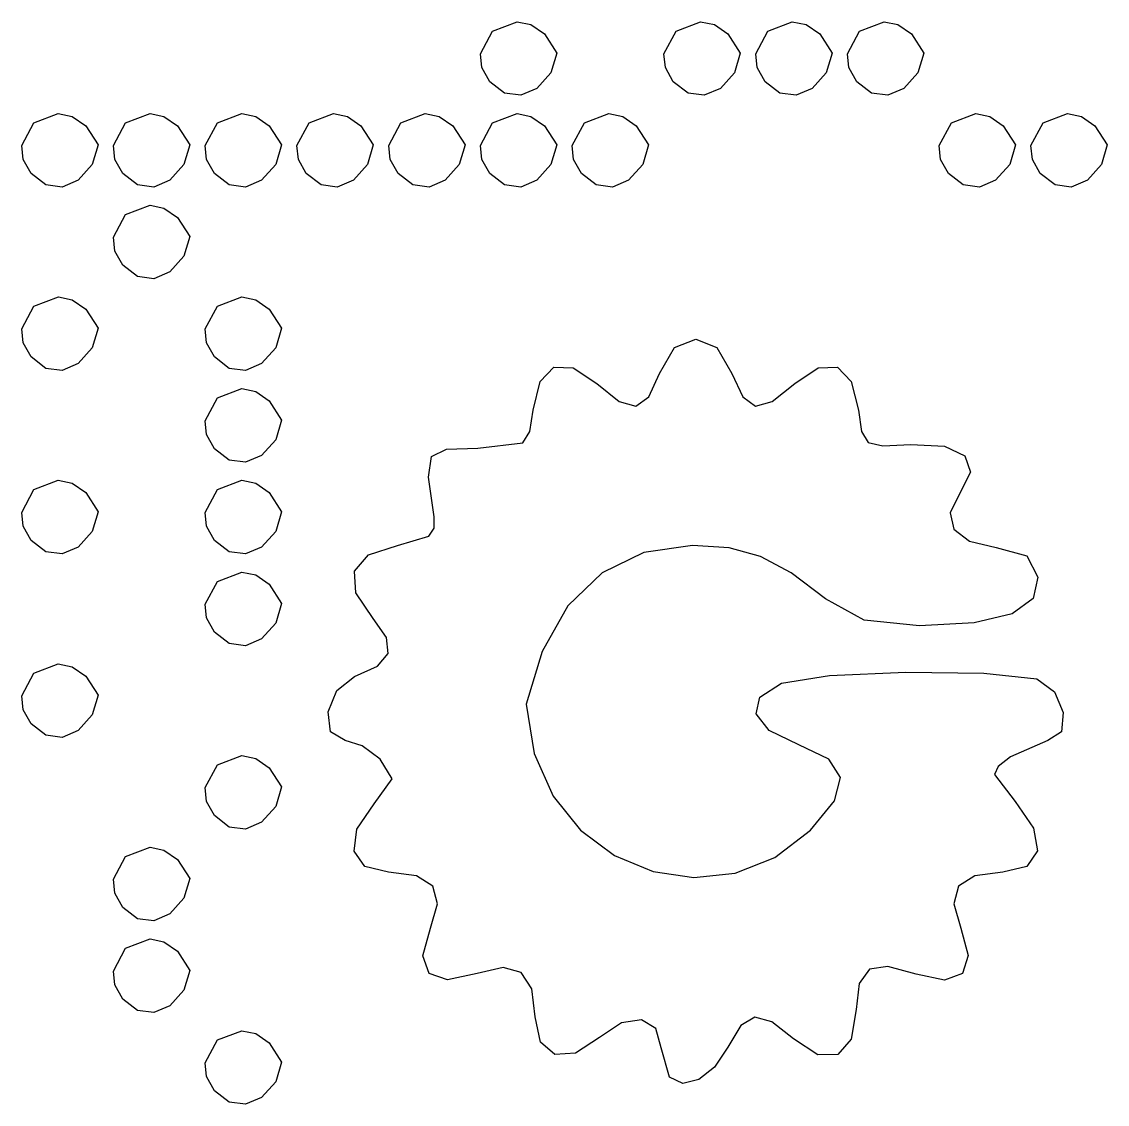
# Model space of a CAD drawing. Extents: x -13.9 to 69.6, y -29.8 to 53.7.
# Drawn here: x 11 to 37.71, y 2.16 to 28.81 of the extents above; entities that cross this region are included whole.
import ezdxf

# ---------------------------------------------------------------- set-up
doc = ezdxf.new("R2010")
doc.units = 0

msp = doc.modelspace()

# ---------------------------------------------------------------- linework, layer by layer
at = {"layer": 'Image'}
for p, q in [((22.587835, 28.578363), (23.18906, 28.807643)), ((23.18906, 28.807643), (23.531242, 28.735656)), ((23.531242, 28.735656), (23.86302, 28.50586)), ((27.103385, 28.578363), (27.70461, 28.807643)), ((27.70461, 28.807643), (28.046792, 28.735656)), ((28.046792, 28.735656), (28.37857, 28.50586)), ((29.361165, 28.578363), (29.96239, 28.807643)), ((29.96239, 28.807643), (30.304572, 28.735656)), ((30.304572, 28.735656), (30.63635, 28.50586)), ((31.618945, 28.578363), (32.22017, 28.807643)), ((32.22017, 28.807643), (32.562352, 28.735656)), ((32.562352, 28.735656), (32.89413, 28.50586)), ((22.288045, 28.018361), (22.587835, 28.578363)), ((23.86302, 28.50586), (24.166332, 28.034118)), ((26.803595, 28.018361), (27.103385, 28.578363)), ((28.37857, 28.50586), (28.681882, 28.034118)), ((29.061375, 28.018361), (29.361165, 28.578363)), ((30.63635, 28.50586), (30.939662, 28.034118)), ((31.319155, 28.018361), (31.618945, 28.578363)), ((32.89413, 28.50586), (33.197442, 28.034118)), ((22.322657, 27.676947), (22.288045, 28.018361)), ((24.166332, 28.034118), (24.022554, 27.550047)), ((26.838207, 27.676947), (26.803595, 28.018361)), ((28.681882, 28.034118), (28.538104, 27.550047)), ((29.095987, 27.676947), (29.061375, 28.018361)), ((30.939662, 28.034118), (30.795884, 27.550047)), ((31.353767, 27.676947), (31.319155, 28.018361)), ((33.197442, 28.034118), (33.053664, 27.550047)), ((22.51839, 27.32798), (22.322657, 27.676947)), ((24.022554, 27.550047), (23.675388, 27.164926)), ((27.03394, 27.32798), (26.838207, 27.676947)), ((28.538104, 27.550047), (28.190938, 27.164926)), ((29.29172, 27.32798), (29.095987, 27.676947)), ((30.795884, 27.550047), (30.448718, 27.164926)), ((31.5495, 27.32798), (31.353767, 27.676947)), ((33.053664, 27.550047), (32.706498, 27.164926)), ((22.518394, 27.327978), (22.51839, 27.32798)), ((22.880596, 27.047587), (22.518394, 27.327978)), ((27.033944, 27.327978), (27.03394, 27.32798)), ((27.396146, 27.047587), (27.033944, 27.327978)), ((29.291724, 27.327978), (29.29172, 27.32798)), ((29.653926, 27.047587), (29.291724, 27.327978)), ((31.549504, 27.327978), (31.5495, 27.32798)), ((31.911706, 27.047587), (31.549504, 27.327978)), ((23.280498, 26.995338), (22.880596, 27.047587)), ((23.675388, 27.164926), (23.280498, 26.995338)), ((27.796048, 26.995338), (27.396146, 27.047587)), ((28.190938, 27.164926), (27.796048, 26.995338)), ((30.053828, 26.995338), (29.653926, 27.047587)), ((30.448718, 27.164926), (30.053828, 26.995338)), ((32.311608, 26.995338), (31.911706, 27.047587)), ((32.706498, 27.164926), (32.311608, 26.995338)), ((11.298945, 26.320583), (11.90017, 26.549863)), ((11.90017, 26.549863), (12.242352, 26.477876)), ((12.242352, 26.477876), (12.57413, 26.24808)), ((13.556725, 26.320583), (14.15795, 26.549863)), ((14.15795, 26.549863), (14.500132, 26.477876)), ((14.500132, 26.477876), (14.83191, 26.24808)), ((15.814505, 26.320583), (16.41573, 26.549863)), ((16.41573, 26.549863), (16.757912, 26.477876)), ((16.757912, 26.477876), (17.08969, 26.24808)), ((18.072285, 26.320583), (18.67351, 26.549863)), ((18.67351, 26.549863), (19.015692, 26.477876)), ((19.015692, 26.477876), (19.34747, 26.24808)), ((20.330065, 26.320583), (20.93129, 26.549863)), ((20.93129, 26.549863), (21.273472, 26.477876)), ((21.273472, 26.477876), (21.60525, 26.24808)), ((22.587845, 26.320583), (23.18907, 26.549863)), ((23.18907, 26.549863), (23.531252, 26.477876)), ((23.531252, 26.477876), (23.86303, 26.24808)), ((24.845625, 26.320583), (25.44685, 26.549863)), ((25.44685, 26.549863), (25.789032, 26.477876)), ((25.789032, 26.477876), (26.12081, 26.24808)), ((33.876725, 26.320583), (34.47795, 26.549863)), ((34.47795, 26.549863), (34.820132, 26.477876)), ((34.820132, 26.477876), (35.15191, 26.24808)), ((36.134505, 26.320583), (36.73573, 26.549863)), ((36.73573, 26.549863), (37.077912, 26.477876)), ((37.077912, 26.477876), (37.40969, 26.24808)), ((10.999155, 25.760581), (11.298945, 26.320583)), ((12.57413, 26.24808), (12.877442, 25.776339)), ((13.256935, 25.760581), (13.556725, 26.320583)), ((14.83191, 26.24808), (15.135222, 25.776339)), ((15.514715, 25.760581), (15.814505, 26.320583)), ((17.08969, 26.24808), (17.393002, 25.776339)), ((17.772495, 25.760581), (18.072285, 26.320583)), ((19.34747, 26.24808), (19.650782, 25.776339)), ((20.030275, 25.760581), (20.330065, 26.320583)), ((21.60525, 26.24808), (21.908562, 25.776339)), ((22.288055, 25.760581), (22.587845, 26.320583)), ((23.86303, 26.24808), (24.166342, 25.776339)), ((24.545835, 25.760581), (24.845625, 26.320583)), ((26.12081, 26.24808), (26.424122, 25.776339)), ((33.576935, 25.760581), (33.876725, 26.320583)), ((35.15191, 26.24808), (35.455222, 25.776339)), ((35.834715, 25.760581), (36.134505, 26.320583)), ((37.40969, 26.24808), (37.713002, 25.776339)), ((11.033767, 25.419167), (10.999155, 25.760581)), ((12.877442, 25.776339), (12.733664, 25.292267)), ((13.291547, 25.419167), (13.256935, 25.760581)), ((15.135222, 25.776339), (14.991444, 25.292267)), ((15.549327, 25.419167), (15.514715, 25.760581)), ((17.393002, 25.776339), (17.249224, 25.292267)), ((17.807107, 25.419167), (17.772495, 25.760581)), ((19.650782, 25.776339), (19.507004, 25.292267)), ((20.064887, 25.419167), (20.030275, 25.760581)), ((21.908562, 25.776339), (21.764784, 25.292267)), ((22.322667, 25.419167), (22.288055, 25.760581)), ((24.166342, 25.776339), (24.022564, 25.292267)), ((24.580447, 25.419167), (24.545835, 25.760581)), ((26.424122, 25.776339), (26.280344, 25.292267)), ((33.611547, 25.419167), (33.576935, 25.760581)), ((35.455222, 25.776339), (35.311444, 25.292267)), ((35.869327, 25.419167), (35.834715, 25.760581)), ((37.713002, 25.776339), (37.569224, 25.292267)), ((11.2295, 25.0702), (11.033767, 25.419167)), ((13.48728, 25.0702), (13.291547, 25.419167)), ((15.74506, 25.0702), (15.549327, 25.419167)), ((18.00284, 25.0702), (17.807107, 25.419167)), ((20.26062, 25.0702), (20.064887, 25.419167)), ((22.5184, 25.0702), (22.322667, 25.419167)), ((24.77618, 25.0702), (24.580447, 25.419167)), ((33.80728, 25.0702), (33.611547, 25.419167)), ((36.06506, 25.0702), (35.869327, 25.419167)), ((12.733664, 25.292267), (12.386498, 24.907146)), ((14.991444, 25.292267), (14.644278, 24.907146)), ((17.249224, 25.292267), (16.902058, 24.907146)), ((19.507004, 25.292267), (19.159838, 24.907146)), ((21.764784, 25.292267), (21.417618, 24.907146)), ((24.022564, 25.292267), (23.675398, 24.907146)), ((26.280344, 25.292267), (25.933178, 24.907146)), ((35.311444, 25.292267), (34.964278, 24.907146)), ((37.569224, 25.292267), (37.222058, 24.907146)), ((11.229504, 25.070198), (11.2295, 25.0702)), ((11.591706, 24.789807), (11.229504, 25.070198)), ((12.386498, 24.907146), (11.991608, 24.737558)), ((13.487284, 25.070198), (13.48728, 25.0702)), ((13.849486, 24.789807), (13.487284, 25.070198)), ((14.644278, 24.907146), (14.249388, 24.737558)), ((15.745064, 25.070198), (15.74506, 25.0702)), ((16.107266, 24.789807), (15.745064, 25.070198)), ((16.902058, 24.907146), (16.507168, 24.737558)), ((18.002844, 25.070198), (18.00284, 25.0702)), ((18.365046, 24.789807), (18.002844, 25.070198)), ((19.159838, 24.907146), (18.764948, 24.737558)), ((20.260624, 25.070198), (20.26062, 25.0702)), ((20.622826, 24.789807), (20.260624, 25.070198)), ((21.417618, 24.907146), (21.022728, 24.737558)), ((22.518404, 25.070198), (22.5184, 25.0702)), ((22.880606, 24.789807), (22.518404, 25.070198)), ((23.675398, 24.907146), (23.280508, 24.737558)), ((24.776184, 25.070198), (24.77618, 25.0702)), ((25.138386, 24.789807), (24.776184, 25.070198)), ((25.933178, 24.907146), (25.538288, 24.737558)), ((33.807284, 25.070198), (33.80728, 25.0702)), ((34.169486, 24.789807), (33.807284, 25.070198)), ((34.964278, 24.907146), (34.569388, 24.737558)), ((36.065064, 25.070198), (36.06506, 25.0702)), ((36.427266, 24.789807), (36.065064, 25.070198)), ((37.222058, 24.907146), (36.827168, 24.737558)), ((11.991608, 24.737558), (11.591706, 24.789807)), ((14.249388, 24.737558), (13.849486, 24.789807)), ((16.507168, 24.737558), (16.107266, 24.789807)), ((18.764948, 24.737558), (18.365046, 24.789807)), ((21.022728, 24.737558), (20.622826, 24.789807)), ((23.280508, 24.737558), (22.880606, 24.789807)), ((25.538288, 24.737558), (25.138386, 24.789807)), ((34.569388, 24.737558), (34.169486, 24.789807)), ((36.827168, 24.737558), (36.427266, 24.789807)), ((13.256985, 23.502801), (13.556775, 24.062803)), ((13.556775, 24.062803), (14.158, 24.292083)), ((14.158, 24.292083), (14.500182, 24.220096)), ((14.500182, 24.220096), (14.83196, 23.9903)), ((14.83196, 23.9903), (15.135272, 23.518558)), ((15.135272, 23.518558), (14.991494, 23.034487)), ((13.291597, 23.161387), (13.256985, 23.502801)), ((13.48733, 22.81242), (13.291597, 23.161387)), ((14.991494, 23.034487), (14.644328, 22.649366)), ((13.487334, 22.812418), (13.48733, 22.81242)), ((13.849536, 22.532027), (13.487334, 22.812418)), ((14.249438, 22.479778), (13.849536, 22.532027)), ((14.644328, 22.649366), (14.249438, 22.479778)), ((11.299045, 21.805023), (11.90027, 22.034303)), ((11.90027, 22.034303), (12.242452, 21.962316)), ((12.242452, 21.962316), (12.57423, 21.73252)), ((15.814595, 21.805023), (16.41582, 22.034303)), ((16.41582, 22.034303), (16.758002, 21.962316)), ((16.758002, 21.962316), (17.08978, 21.73252)), ((10.999255, 21.245021), (11.299045, 21.805023)), ((12.57423, 21.73252), (12.877542, 21.260779)), ((15.514805, 21.245021), (15.814595, 21.805023)), ((17.08978, 21.73252), (17.393092, 21.260779)), ((11.033867, 20.903607), (10.999255, 21.245021)), ((12.877542, 21.260779), (12.733764, 20.776707)), ((15.549417, 20.903607), (15.514805, 21.245021)), ((17.393092, 21.260779), (17.249314, 20.776707)), ((11.2296, 20.55464), (11.033867, 20.903607)), ((15.74515, 20.55464), (15.549417, 20.903607)), ((27.064085, 20.787462), (27.585146, 20.993687)), ((27.585146, 20.993687), (28.106207, 20.787462)), ((12.733764, 20.776707), (12.386598, 20.391586)), ((17.249314, 20.776707), (16.902148, 20.391586)), ((26.696192, 20.147021), (27.064085, 20.787462)), ((28.106207, 20.787462), (28.474099, 20.147021)), ((11.229604, 20.554638), (11.2296, 20.55464)), ((11.591806, 20.274247), (11.229604, 20.554638)), ((12.386598, 20.391586), (11.991708, 20.221998)), ((15.745154, 20.554638), (15.74515, 20.55464)), ((16.107356, 20.274247), (15.745154, 20.554638)), ((16.902148, 20.391586), (16.507258, 20.221998)), ((23.758162, 19.952163), (24.096865, 20.304683)), ((24.096865, 20.304683), (24.569842, 20.291483)), ((30.600451, 20.291482), (31.073427, 20.304684)), ((31.073427, 20.304684), (31.41213, 19.952165)), ((11.991708, 20.221998), (11.591806, 20.274247)), ((16.507258, 20.221998), (16.107356, 20.274247)), ((24.569842, 20.291483), (25.148252, 19.900503)), ((26.428072, 19.571596), (26.696192, 20.147021)), ((28.474099, 20.147021), (28.742217, 19.571595)), ((30.022039, 19.900503), (30.600451, 20.291482)), ((15.814495, 19.547243), (16.41572, 19.776523)), ((16.41572, 19.776523), (16.757902, 19.704536)), ((23.582572, 19.245982), (23.758162, 19.952163)), ((25.148252, 19.900503), (25.704611, 19.456381)), ((29.46568, 19.45638), (30.022039, 19.900503)), ((31.41213, 19.952165), (31.587719, 19.245982)), ((15.514705, 18.987241), (15.814495, 19.547243)), ((16.757902, 19.704536), (17.08968, 19.47474)), ((26.114381, 19.344064), (26.428072, 19.571596)), ((28.742217, 19.571595), (29.055909, 19.344062)), ((17.08968, 19.47474), (17.392992, 19.002998)), ((23.506594, 18.718413), (23.582572, 19.245982)), ((25.704611, 19.456381), (26.114381, 19.344064)), ((29.055909, 19.344062), (29.46568, 19.45638)), ((31.587719, 19.245982), (31.661235, 18.716836)), ((15.549317, 18.645827), (15.514705, 18.987241)), ((17.392992, 19.002998), (17.249214, 18.518927)), ((23.331835, 18.439969), (23.506594, 18.718413)), ((31.661235, 18.716836), (31.825579, 18.449043)), ((15.74505, 18.29686), (15.549317, 18.645827)), ((17.249214, 18.518927), (16.902048, 18.133806)), ((22.222932, 18.312578), (23.331835, 18.439969)), ((31.825579, 18.449043), (32.193635, 18.368809)), ((15.745054, 18.296858), (15.74505, 18.29686)), ((16.107256, 18.016467), (15.745054, 18.296858)), ((21.079671, 18.101717), (21.449489, 18.286339)), ((21.449489, 18.286339), (22.222932, 18.312578)), ((32.193635, 18.368809), (32.878289, 18.402344)), ((32.878289, 18.402344), (33.710033, 18.36264)), ((33.710033, 18.36264), (34.211496, 18.121316)), ((16.507158, 17.964218), (16.107256, 18.016467)), ((16.902048, 18.133806), (16.507158, 17.964218)), ((21.012308, 17.59985), (21.079671, 18.101717)), ((34.211496, 18.121316), (34.345846, 17.715844)), ((34.345846, 17.715844), (34.076249, 17.183694)), ((11.298845, 17.289463), (11.90007, 17.518743)), ((11.90007, 17.518743), (12.242252, 17.446756)), ((12.242252, 17.446756), (12.57403, 17.21696)), ((15.814395, 17.289463), (16.41562, 17.518743)), ((16.41562, 17.518743), (16.757802, 17.446756)), ((16.757802, 17.446756), (17.08958, 17.21696)), ((21.146232, 16.621878), (21.012308, 17.59985)), ((10.999055, 16.729461), (11.298845, 17.289463)), ((12.57403, 17.21696), (12.877342, 16.745219)), ((15.514605, 16.729461), (15.814395, 17.289463)), ((17.08958, 17.21696), (17.392892, 16.745219)), ((34.076249, 17.183694), (33.847916, 16.721582)), ((11.033667, 16.388047), (10.999055, 16.729461)), ((12.877342, 16.745219), (12.733564, 16.261147)), ((15.549217, 16.388047), (15.514605, 16.729461)), ((17.392892, 16.745219), (17.249114, 16.261147)), ((21.147236, 16.337978), (21.146232, 16.621878)), ((33.847916, 16.721582), (33.940216, 16.320552)), ((11.2294, 16.03908), (11.033667, 16.388047)), ((15.74495, 16.03908), (15.549217, 16.388047)), ((21.020854, 16.143522), (21.147236, 16.337978)), ((33.940216, 16.320552), (34.325792, 16.020727)), ((11.229404, 16.039078), (11.2294, 16.03908)), ((11.591606, 15.758687), (11.229404, 16.039078)), ((12.733564, 16.261147), (12.386398, 15.876026)), ((15.744954, 16.039078), (15.74495, 16.03908)), ((16.107156, 15.758687), (15.744954, 16.039078)), ((17.249114, 16.261147), (16.901948, 15.876026)), ((20.250578, 15.916323), (21.020854, 16.143522)), ((12.386398, 15.876026), (11.991508, 15.706438)), ((16.901948, 15.876026), (16.507058, 15.706438)), ((19.535111, 15.687126), (20.250578, 15.916323)), ((27.504328, 15.913692), (26.307092, 15.744502)), ((28.408141, 15.854531), (27.504328, 15.913692)), ((29.179595, 15.646602), (28.408141, 15.854531)), ((34.325792, 16.020727), (34.977288, 15.862224)), ((34.977288, 15.862224), (35.732698, 15.657568)), ((11.991508, 15.706438), (11.591606, 15.758687)), ((16.507058, 15.706438), (16.107156, 15.758687)), ((19.187062, 15.28611), (19.535111, 15.687126)), ((26.307092, 15.744502), (25.279514, 15.245292)), ((29.932784, 15.244235), (29.179595, 15.646602)), ((35.732698, 15.657568), (36.000818, 15.138037)), ((15.814336, 15.031683), (16.41556, 15.260963)), ((16.41556, 15.260963), (16.757742, 15.188976)), ((19.219226, 14.751185), (19.187062, 15.28611)), ((25.279514, 15.245292), (24.439393, 14.428602)), ((30.781798, 14.601762), (29.932784, 15.244235)), ((15.514545, 14.471681), (15.814336, 15.031683)), ((16.757742, 15.188976), (17.08952, 14.95918)), ((36.000818, 15.138037), (35.88698, 14.609002)), ((17.08952, 14.95918), (17.392832, 14.487438)), ((19.644399, 14.120263), (19.219226, 14.751185)), ((15.549157, 14.130267), (15.514545, 14.471681)), ((17.392832, 14.487438), (17.249054, 14.003367)), ((24.439393, 14.428602), (23.804528, 13.306972)), ((31.728923, 14.076877), (30.781798, 14.601762)), ((35.88698, 14.609002), (35.368586, 14.234486)), ((35.368586, 14.234486), (34.439043, 14.011771)), ((15.74489, 13.7813), (15.549157, 14.130267)), ((17.249054, 14.003367), (16.901888, 13.618246)), ((19.978096, 13.649961), (19.644399, 14.120263)), ((33.091758, 13.938137), (31.728923, 14.076877)), ((34.439043, 14.011771), (33.091758, 13.938137)), ((15.744894, 13.781298), (15.74489, 13.7813)), ((16.107096, 13.500907), (15.744894, 13.781298)), ((20.014944, 13.259092), (19.978096, 13.649961)), ((16.506998, 13.448658), (16.107096, 13.500907)), ((16.901888, 13.618246), (16.506998, 13.448658)), ((19.75268, 12.94053), (20.014944, 13.259092)), ((23.804528, 13.306972), (23.409634, 12.005842)), ((11.298895, 12.773953), (11.90012, 13.003233)), ((11.90012, 13.003233), (12.242302, 12.931246)), ((12.242302, 12.931246), (12.57408, 12.70145)), ((19.189042, 12.687153), (19.75268, 12.94053)), ((10.999105, 12.213951), (11.298895, 12.773953)), ((12.57408, 12.70145), (12.877392, 12.229709)), ((18.750498, 12.346383), (19.189042, 12.687153)), ((29.69965, 12.526212), (30.876847, 12.710995)), ((30.876847, 12.710995), (32.756733, 12.797492)), ((32.756733, 12.797492), (34.678477, 12.774639)), ((34.678477, 12.774639), (35.98125, 12.631374)), ((35.98125, 12.631374), (36.409939, 12.315839)), ((18.542949, 11.816854), (18.750498, 12.346383)), ((29.166243, 12.183262), (29.69965, 12.526212)), ((36.409939, 12.315839), (36.62417, 11.803653)), ((11.033717, 11.872537), (10.999105, 12.213951)), ((12.877392, 12.229709), (12.733614, 11.745638)), ((29.070685, 11.773727), (29.166243, 12.183262)), ((11.22945, 11.52357), (11.033717, 11.872537)), ((18.600489, 11.329665), (18.542949, 11.816854)), ((23.409634, 12.005842), (23.613531, 10.790872)), ((29.395124, 11.361682), (29.070685, 11.773727)), ((36.62417, 11.803653), (36.583343, 11.326465)), ((11.229454, 11.523569), (11.22945, 11.52357)), ((11.591656, 11.243178), (11.229454, 11.523569)), ((12.733614, 11.745638), (12.386448, 11.360517)), ((11.991558, 11.190929), (11.591656, 11.243178)), ((12.386448, 11.360517), (11.991558, 11.190929)), ((18.957216, 11.115913), (18.600489, 11.329665)), ((30.121707, 11.011202), (29.395124, 11.361682)), ((36.583343, 11.326465), (36.246858, 11.115924)), ((19.376817, 10.981054), (18.957216, 11.115913)), ((19.819483, 10.65682), (19.376817, 10.981054)), ((30.858377, 10.658519), (30.121707, 11.011202)), ((36.246858, 11.115924), (35.329636, 10.715335)), ((15.814365, 10.516173), (16.41559, 10.745453)), ((16.41559, 10.745453), (16.757772, 10.673466)), ((23.613531, 10.790872), (24.077636, 9.747288)), ((35.329636, 10.715335), (35.02936, 10.474082)), ((15.514575, 9.956171), (15.814365, 10.516173)), ((16.757772, 10.673466), (17.08955, 10.44367)), ((17.08955, 10.44367), (17.392862, 9.971929)), ((20.11495, 10.169217), (19.819483, 10.65682)), ((31.149804, 10.206018), (30.858377, 10.658519)), ((35.02936, 10.474082), (34.941408, 10.274788)), ((19.672987, 9.55311), (20.11495, 10.169217)), ((30.999314, 9.629417), (31.149804, 10.206018)), ((34.941408, 10.274788), (35.442347, 9.611625)), ((15.549187, 9.614757), (15.514575, 9.956171)), ((17.392862, 9.971929), (17.249084, 9.487857)), ((24.077636, 9.747288), (24.752983, 8.906436)), ((30.410231, 8.904432), (30.999314, 9.629417)), ((15.74492, 9.26579), (15.549187, 9.614757)), ((17.249084, 9.487857), (16.901918, 9.102736)), ((19.249526, 8.928277), (19.672987, 9.55311)), ((35.442347, 9.611625), (35.898371, 8.955786)), ((15.744924, 9.265788), (15.74492, 9.26579)), ((16.107126, 8.985397), (15.744924, 9.265788)), ((16.901918, 9.102736), (16.507028, 8.933148)), ((16.507028, 8.933148), (16.107126, 8.985397)), ((19.17761, 8.390043), (19.249526, 8.928277)), ((24.752983, 8.906436), (25.58902, 8.282348)), ((29.529024, 8.234242), (30.410231, 8.904432)), ((35.898371, 8.955786), (35.992623, 8.399872)), ((13.556585, 8.258393), (14.15781, 8.487673)), ((14.15781, 8.487673), (14.499992, 8.415686)), ((14.499992, 8.415686), (14.83177, 8.18589)), ((19.441659, 8.012655), (19.17761, 8.390043)), ((25.58902, 8.282348), (26.535194, 7.889053)), ((35.992623, 8.399872), (35.7372, 8.014522)), ((13.256795, 7.698391), (13.556585, 8.258393)), ((14.83177, 8.18589), (15.135082, 7.714149)), ((28.555748, 7.85097), (29.529024, 8.234242)), ((35.7372, 8.014522), (35.144196, 7.870375)), ((20.026095, 7.87036), (19.441659, 8.012655)), ((20.713846, 7.784587), (20.026095, 7.87036)), ((21.114991, 7.526979), (20.713846, 7.784587)), ((26.535194, 7.889053), (27.540954, 7.740584)), ((27.540954, 7.740584), (28.555748, 7.85097)), ((34.456448, 7.784601), (34.055304, 7.526993)), ((35.144196, 7.870375), (34.456448, 7.784601)), ((13.291407, 7.356977), (13.256795, 7.698391)), ((15.135082, 7.714149), (14.991304, 7.230077)), ((21.229856, 7.097104), (21.114991, 7.526979)), ((34.055304, 7.526993), (33.940438, 7.097118)), ((13.48714, 7.00801), (13.291407, 7.356977)), ((14.991304, 7.230077), (14.644138, 6.844956)), ((13.487144, 7.008008), (13.48714, 7.00801)), ((13.849346, 6.727617), (13.487144, 7.008008)), ((21.058765, 6.49453), (21.229856, 7.097104)), ((33.940438, 7.097118), (34.111526, 6.494545)), ((14.249248, 6.675368), (13.849346, 6.727617)), ((14.644138, 6.844956), (14.249248, 6.675368)), ((20.873481, 5.811004), (21.058765, 6.49453)), ((34.111526, 6.494545), (34.293582, 5.818829)), ((13.556576, 6.000613), (14.1578, 6.229893)), ((14.1578, 6.229893), (14.499982, 6.157906)), ((14.499982, 6.157906), (14.83176, 5.92811)), ((13.256785, 5.440611), (13.556576, 6.000613)), ((14.83176, 5.92811), (15.135072, 5.456368)), ((21.02358, 5.376525), (20.873481, 5.811004)), ((34.293582, 5.818829), (34.148016, 5.381906)), ((13.291397, 5.099197), (13.256785, 5.440611)), ((15.135072, 5.456368), (14.991294, 4.972297)), ((21.477504, 5.221873), (21.02358, 5.376525)), ((22.203695, 5.37783), (21.477504, 5.221873)), ((22.84557, 5.52603), (22.203695, 5.37783)), ((23.290766, 5.403825), (22.84557, 5.52603)), ((23.550014, 5.00325), (23.290766, 5.403825)), ((31.85823, 5.48399), (31.610998, 5.136841)), ((32.31246, 5.552278), (31.85823, 5.48399)), ((33.008196, 5.362145), (32.31246, 5.552278)), ((33.708374, 5.218203), (33.008196, 5.362145)), ((34.148016, 5.381906), (33.708374, 5.218203)), ((13.48713, 4.75023), (13.291397, 5.099197)), ((31.610998, 5.136841), (31.536256, 4.490395)), ((14.991294, 4.972297), (14.644128, 4.587176)), ((23.634045, 4.31634), (23.550014, 5.00325)), ((13.487134, 4.750228), (13.48713, 4.75023)), ((13.849336, 4.469837), (13.487134, 4.750228)), ((14.644128, 4.587176), (14.249238, 4.417588)), ((14.249238, 4.417588), (13.849336, 4.469837)), ((23.76599, 3.69214), (23.634045, 4.31634)), ((29.043358, 4.303047), (28.699019, 4.097852)), ((29.457777, 4.191751), (29.043358, 4.303047)), ((31.536256, 4.490395), (31.413771, 3.765558)), ((25.76097, 4.16814), (25.215785, 3.805871)), ((26.250261, 4.237581), (25.76097, 4.16814)), ((26.602992, 4.027654), (26.250261, 4.237581)), ((26.738495, 3.551818), (26.602992, 4.027654)), ((28.699019, 4.097852), (28.374506, 3.569947)), ((29.992526, 3.770184), (29.457777, 4.191751)), ((15.515195, 3.182871), (15.814985, 3.742873)), ((15.814985, 3.742873), (16.41621, 3.972153)), ((16.41621, 3.972153), (16.758392, 3.900166)), ((16.758392, 3.900166), (17.09017, 3.67037)), ((25.215785, 3.805871), (24.623033, 3.41555)), ((30.589902, 3.381192), (29.992526, 3.770184)), ((31.413771, 3.765558), (31.080985, 3.387737)), ((17.09017, 3.67037), (17.393482, 3.198629)), ((24.117711, 3.384758), (23.76599, 3.69214)), ((26.9364, 2.82765), (26.738495, 3.551818)), ((28.374506, 3.569947), (28.04834, 3.077162)), ((24.623033, 3.41555), (24.117711, 3.384758)), ((31.080985, 3.387737), (30.589902, 3.381192)), ((15.549807, 2.841457), (15.515195, 3.182871)), ((17.393482, 3.198629), (17.249704, 2.714557)), ((28.04834, 3.077162), (27.660365, 2.768765)), ((15.74554, 2.49249), (15.549807, 2.841457)), ((17.249704, 2.714557), (16.902538, 2.329436)), ((27.26993, 2.675389), (26.936386, 2.827666)), ((26.936386, 2.827666), (26.9364, 2.82765)), ((27.660365, 2.768765), (27.26993, 2.675389)), ((15.745544, 2.492488), (15.74554, 2.49249)), ((16.107746, 2.212097), (15.745544, 2.492488)), ((16.507648, 2.159848), (16.107746, 2.212097)), ((16.902538, 2.329436), (16.507648, 2.159848))]:
    msp.add_line(p, q, dxfattribs=at)

doc.saveas('drawing.dxf')
